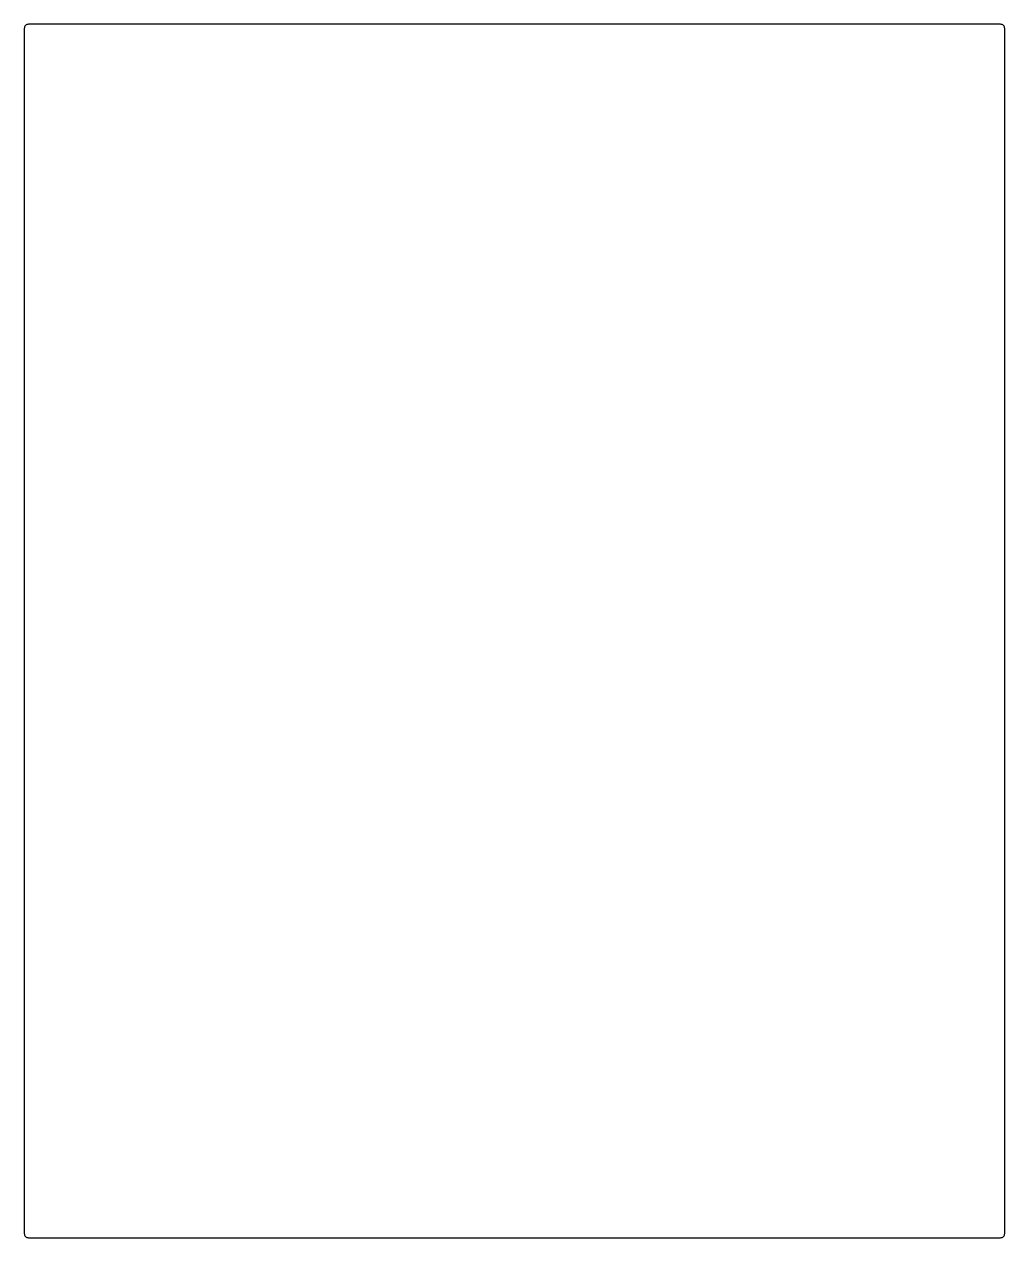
# Model space of a CAD drawing. Header units: millimetres. Extents: x -226 to 236, y 104 to 676.
import ezdxf

# ---------------------------------------------------------------- set-up
doc = ezdxf.new("R2010")
doc.units = ezdxf.units.MM
doc.layers.get('0').update_dxf_attribs({"linetype": 'CONTINUOUS'})

msp = doc.modelspace()

# ---------------------------------------------------------------- linework, layer by layer
msp.add_lwpolyline([(236.01, 674.06, 0.414214), (234.01, 676.06), (-223.99, 676.06, 0.414214), (-225.99, 674.06), (-225.99, 106.06, 0.414214), (-223.99, 104.06), (234.01, 104.06, 0.414214), (236.01, 106.06)], format="xyb", close=True)

doc.saveas('drawing.dxf')
